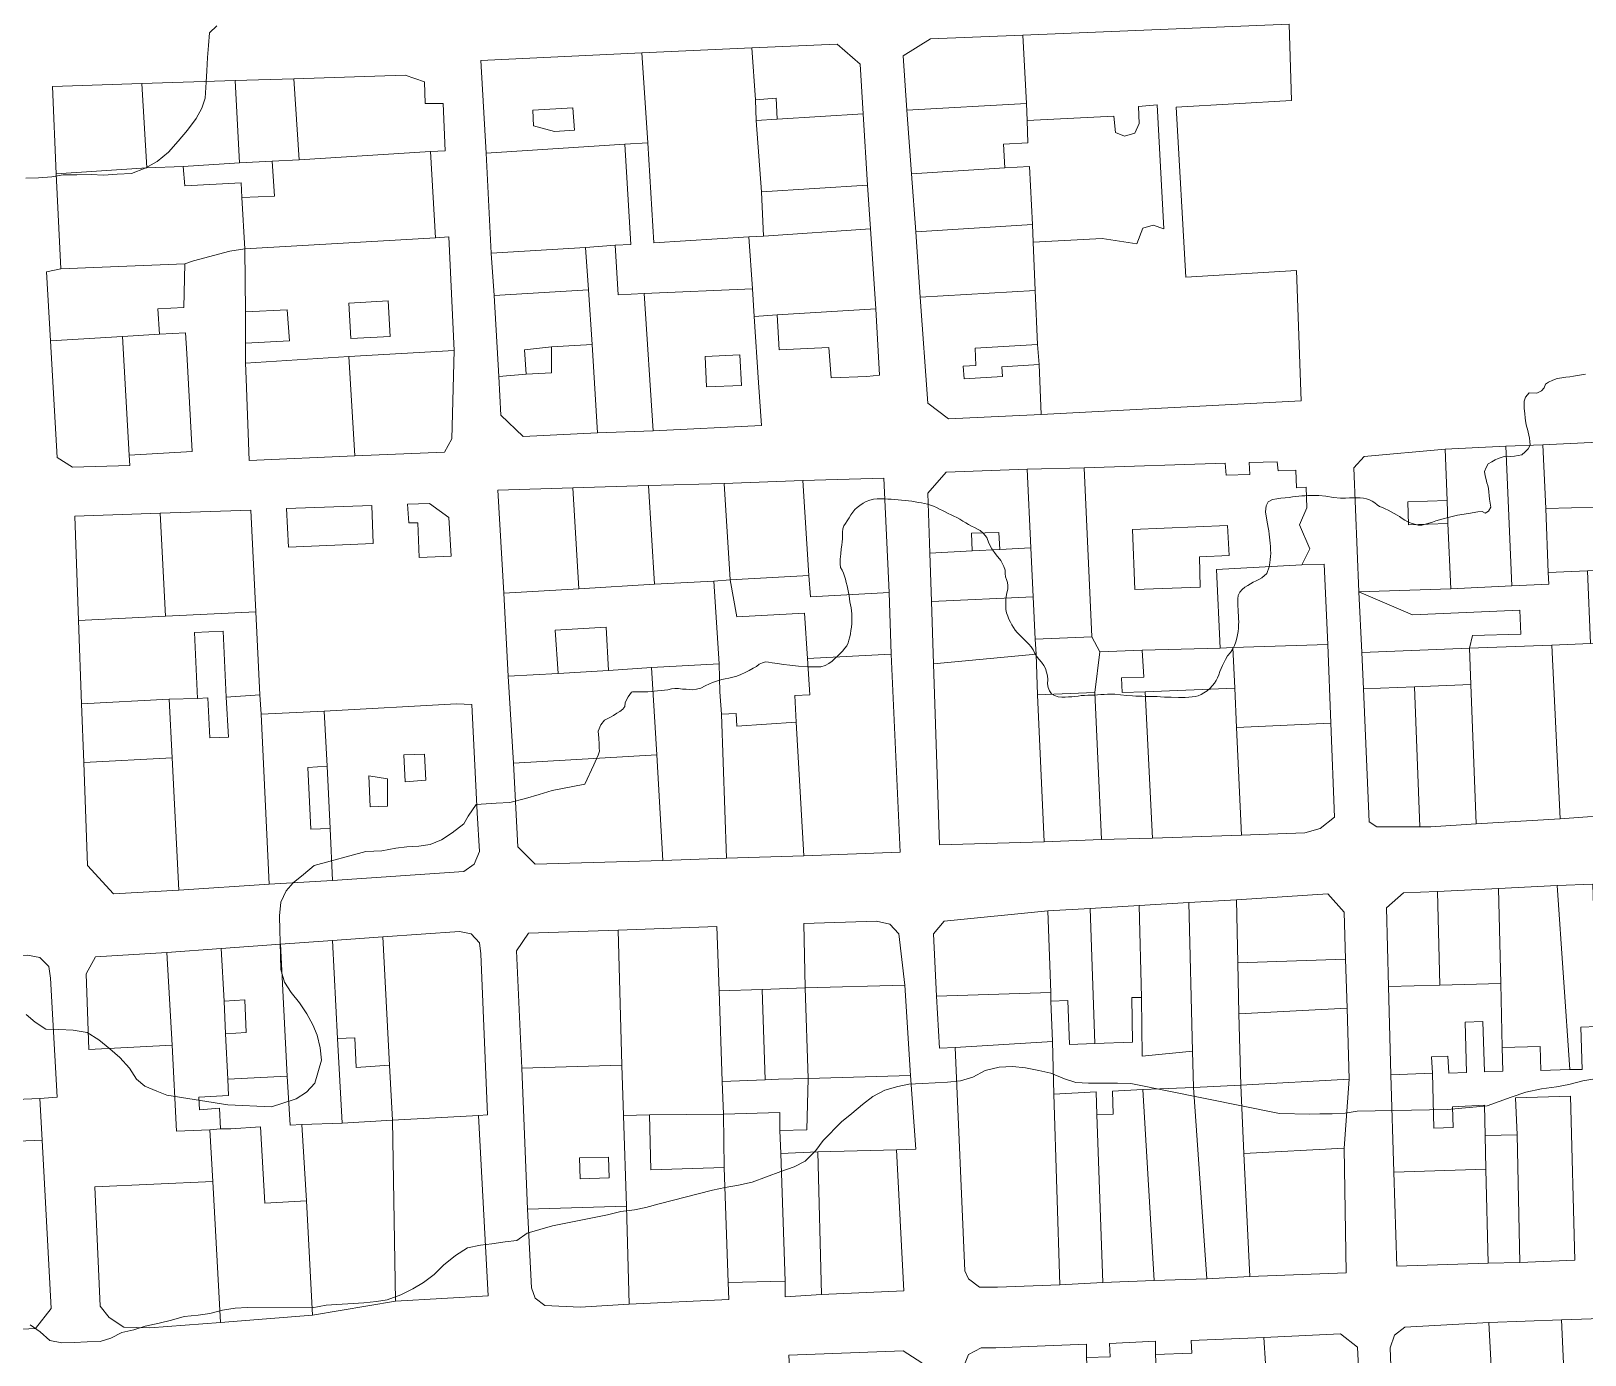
# Model space of a CAD drawing. Header units: kilometres. Extents: x 1172066 to 1174183, y 1051619 to 1053209.
# Drawn here: x 1173213.4 to 1173475.1, y 1052289.6 to 1052512.6 of the extents above; entities that cross this region are included whole.
import ezdxf

# ---------------------------------------------------------------- set-up
doc = ezdxf.new("R2010")
doc.units = ezdxf.units.KM
doc.header["$MEASUREMENT"] = 0
doc.layers.add('edificios', color=44, linetype='Continuous', lineweight=5)
doc.layers.add('terreno', color=7, linetype='Continuous')

msp = doc.modelspace()

# ---------------------------------------------------------------- linework, layer by layer
at = {"layer": 'edificios', "elevation": 50}
for points in [[(1173381, 1052500.375), (1173380.375, 1052511.875), (1173425.25, 1052513.75001), (1173425.625, 1052500.875), (1173406.25, 1052499.75001), (1173407.875, 1052471.125), (1173426.5, 1052472.25001), (1173427.25, 1052450.25001), (1173383.5, 1052448.00001), (1173383.125, 1052456.375), (1173382.875, 1052459.75001), (1173382.5, 1052468.875), (1173382.125, 1052477.00001), (1173393.75, 1052477.625), (1173399.625, 1052476.75001), (1173400.625, 1052479.375), (1173402.375, 1052479.875), (1173404.125, 1052479.25001), (1173403, 1052500.125), (1173399.875, 1052499.875), (1173400, 1052497.00001), (1173399.25, 1052495.375), (1173397.5, 1052494.875), (1173396, 1052495.50001), (1173395.75, 1052498.25001), (1173381.125, 1052497.50001), (1173381, 1052500.375)], [(1173335.375, 1052501.00001), (1173334.75, 1052509.75001), (1173349.125, 1052510.375), (1173353, 1052507.00001), (1173353.5, 1052498.625), (1173339, 1052497.75001), (1173338.875, 1052501.25001), (1173335.375, 1052501.00001)], [(1173381, 1052500.375), (1173360.875, 1052499.25001), (1173360.25, 1052508.375), (1173364.875, 1052511.25001), (1173380.375, 1052511.875), (1173381, 1052500.375)], [(1173317.25, 1052493.75001), (1173313.375, 1052493.50001), (1173290, 1052492.00001), (1173289.125, 1052507.625), (1173316.25, 1052508.875), (1173317.25, 1052493.75001)], [(1173316.25, 1052508.875), (1173334.75, 1052509.75001), (1173335.375, 1052501.00001), (1173335.5, 1052497.50001), (1173336.375, 1052485.50001), (1173336.75, 1052478.00001), (1173334.25, 1052477.875), (1173318.25, 1052476.875), (1173317.25, 1052493.75001), (1173316.25, 1052508.875)], [(1173257.625, 1052504.50001), (1173276.375, 1052505.125), (1173279.625, 1052504.00001), (1173279.75, 1052500.375), (1173282.75, 1052500.375), (1173283.125, 1052492.375), (1173280.625, 1052492.25001), (1173258.5, 1052490.875), (1173257.625, 1052504.50001)], [(1173232.875, 1052489.50001), (1173217.625, 1052488.50001), (1173217, 1052503.25001), (1173232, 1052503.75001), (1173232.875, 1052489.50001)], [(1173232, 1052503.75001), (1173247.75, 1052504.25001), (1173248.5, 1052490.375), (1173239, 1052489.75001), (1173232.875, 1052489.50001), (1173232, 1052503.75001)], [(1173247.75, 1052504.25001), (1173257.625, 1052504.50001), (1173258.5, 1052490.875), (1173254, 1052490.625), (1173248.5, 1052490.375), (1173247.75, 1052504.25001)], [(1173301.5, 1052495.625), (1173304.875, 1052495.875), (1173304.625, 1052499.625), (1173297.875, 1052499.25001), (1173298, 1052496.625), (1173301.5, 1052495.625)], [(1173301.5, 1052495.625), (1173298, 1052496.625), (1173297.875, 1052499.25001), (1173304.625, 1052499.625), (1173304.875, 1052495.875), (1173301.5, 1052495.625)], [(1173339, 1052497.75001), (1173335.5, 1052497.50001), (1173335.375, 1052501.00001), (1173338.875, 1052501.25001), (1173339, 1052497.75001)], [(1173381, 1052500.375), (1173381.125, 1052497.50001), (1173381.25, 1052493.75001), (1173377.125, 1052493.50001), (1173377.375, 1052489.50001), (1173361.625, 1052488.50001), (1173360.875, 1052499.25001), (1173381, 1052500.375)], [(1173381.125, 1052497.50001), (1173395.75, 1052498.25001), (1173396, 1052495.50001), (1173397.5, 1052494.875), (1173399.25, 1052495.375), (1173400, 1052497.00001), (1173399.875, 1052499.875), (1173403, 1052500.125), (1173404.125, 1052479.25001), (1173402.375, 1052479.875), (1173400.625, 1052479.375), (1173399.625, 1052476.75001), (1173393.75, 1052477.625), (1173382.125, 1052477.00001), (1173382, 1052480.00001), (1173381.5, 1052489.75001), (1173377.375, 1052489.50001), (1173377.125, 1052493.50001), (1173381.25, 1052493.75001), (1173381.125, 1052497.50001)], [(1173353.5, 1052498.625), (1173354.25, 1052486.625), (1173336.375, 1052485.50001), (1173335.5, 1052497.50001), (1173339, 1052497.75001), (1173353.5, 1052498.625)], [(1173280.625, 1052492.25001), (1173281.5, 1052477.75001), (1173249.375, 1052475.875), (1173248.875, 1052484.50001), (1173254.375, 1052484.75001), (1173254, 1052490.625), (1173258.5, 1052490.875), (1173280.625, 1052492.25001)], [(1173313.375, 1052493.50001), (1173314.375, 1052476.625), (1173311.75, 1052476.50001), (1173306.75, 1052476.125), (1173290.875, 1052475.125), (1173290, 1052492.00001), (1173313.375, 1052493.50001)], [(1173317.25, 1052493.75001), (1173318.25, 1052476.875), (1173334.25, 1052477.875), (1173334.875, 1052469.125), (1173316.625, 1052468.375), (1173312.25, 1052468.125), (1173311.75, 1052476.50001), (1173314.375, 1052476.625), (1173313.375, 1052493.50001), (1173317.25, 1052493.75001)], [(1173239, 1052489.75001), (1173239.25, 1052486.50001), (1173248.75, 1052487.00001), (1173248.875, 1052484.50001), (1173249.375, 1052475.875), (1173246.875, 1052475.50001), (1173240.75, 1052473.875), (1173239.25, 1052473.375), (1173218.375, 1052472.50001), (1173217.625, 1052488.50001), (1173232.875, 1052489.50001), (1173239, 1052489.75001)], [(1173254, 1052490.625), (1173254.375, 1052484.75001), (1173248.875, 1052484.50001), (1173248.75, 1052487.00001), (1173239.25, 1052486.50001), (1173239, 1052489.75001), (1173248.5, 1052490.375), (1173254, 1052490.625)], [(1173377.375, 1052489.50001), (1173381.5, 1052489.75001), (1173382, 1052480.00001), (1173362.375, 1052478.75001), (1173361.625, 1052488.50001), (1173377.375, 1052489.50001)], [(1173354.25, 1052486.625), (1173354.75, 1052479.25001), (1173336.75, 1052478.00001), (1173336.375, 1052485.50001), (1173354.25, 1052486.625)], [(1173354.75, 1052479.25001), (1173355.625, 1052465.75001), (1173339, 1052464.75001), (1173335.125, 1052464.50001), (1173334.875, 1052469.125), (1173334.25, 1052477.875), (1173336.75, 1052478.00001), (1173354.75, 1052479.25001)], [(1173382, 1052480.00001), (1173382.125, 1052477.00001), (1173382.5, 1052468.875), (1173363.125, 1052467.75001), (1173362.375, 1052478.75001), (1173382, 1052480.00001)], [(1173281.5, 1052477.75001), (1173283.75, 1052477.875), (1173284.625, 1052458.75001), (1173266.875, 1052457.75001), (1173249.5, 1052456.625), (1173249.5, 1052460.00001), (1173256.875, 1052460.375), (1173256.5, 1052465.625), (1173249.5, 1052465.25001), (1173249.375, 1052475.875), (1173281.5, 1052477.75001)], [(1173306.75, 1052476.125), (1173307.25, 1052469.00001), (1173291.375, 1052468.00001), (1173290.875, 1052475.125), (1173306.75, 1052476.125)], [(1173311.75, 1052476.50001), (1173312.25, 1052468.125), (1173316.625, 1052468.375), (1173318.125, 1052445.25001), (1173308.75, 1052444.875), (1173307.875, 1052459.75001), (1173307.25, 1052469.00001), (1173306.75, 1052476.125), (1173311.75, 1052476.50001)], [(1173239.25, 1052473.375), (1173239.125, 1052466.00001), (1173234.75, 1052465.75001), (1173235, 1052461.50001), (1173228.75, 1052461.125), (1173216.625, 1052460.375), (1173216, 1052472.00001), (1173218.375, 1052472.50001), (1173239.25, 1052473.375)], [(1173307.25, 1052469.00001), (1173307.875, 1052459.75001), (1173301, 1052459.375), (1173296.5, 1052458.875), (1173296.75, 1052454.75001), (1173292.125, 1052454.375), (1173291.375, 1052468.00001), (1173307.25, 1052469.00001)], [(1173334.875, 1052469.125), (1173335.125, 1052464.50001), (1173335.875, 1052453.375), (1173336.375, 1052446.125), (1173318.125, 1052445.25001), (1173316.625, 1052468.375), (1173334.875, 1052469.125)], [(1173382.5, 1052468.875), (1173382.875, 1052459.75001), (1173372.375, 1052459.125), (1173372.5, 1052456.25001), (1173370.375, 1052456.125), (1173370.5, 1052454.00001), (1173377, 1052454.375), (1173376.875, 1052456.00001), (1173383.125, 1052456.375), (1173383.5, 1052448.00001), (1173367.875, 1052447.25001), (1173364.375, 1052449.875), (1173363.125, 1052467.75001), (1173382.5, 1052468.875)], [(1173249.5, 1052460.00001), (1173249.5, 1052465.25001), (1173256.5, 1052465.625), (1173256.875, 1052460.375), (1173249.5, 1052460.00001)], [(1173267.25, 1052460.75001), (1173273.875, 1052461.125), (1173273.5, 1052467.125), (1173266.875, 1052466.75001), (1173267.25, 1052460.75001)], [(1173267.25, 1052460.75001), (1173266.875, 1052466.75001), (1173273.5, 1052467.125), (1173273.875, 1052461.125), (1173267.25, 1052460.75001)], [(1173355.625, 1052465.75001), (1173356.25, 1052454.625), (1173354.125, 1052454.375), (1173348.125, 1052454.125), (1173347.75, 1052459.25001), (1173339.375, 1052458.875), (1173339, 1052464.75001), (1173355.625, 1052465.75001)], [(1173228.75, 1052461.125), (1173229.875, 1052441.125), (1173230, 1052439.375), (1173220.375, 1052439.125), (1173217.75, 1052440.75001), (1173216.625, 1052460.375), (1173228.75, 1052461.125)], [(1173235, 1052461.50001), (1173239.375, 1052461.75001), (1173239.625, 1052458.25001), (1173240.5, 1052441.75001), (1173229.875, 1052441.125), (1173228.75, 1052461.125), (1173235, 1052461.50001)], [(1173266.875, 1052457.75001), (1173267.875, 1052441.00001), (1173250.125, 1052440.25001), (1173249.625, 1052454.00001), (1173249.5, 1052456.625), (1173266.875, 1052457.75001)], [(1173284.625, 1052458.75001), (1173284.25, 1052443.875), (1173283, 1052441.625), (1173267.875, 1052441.00001), (1173266.875, 1052457.75001), (1173284.625, 1052458.75001)], [(1173307.875, 1052459.75001), (1173308.75, 1052444.875), (1173296.25, 1052444.25001), (1173292.5, 1052447.875), (1173292.125, 1052454.375), (1173296.75, 1052454.75001), (1173301, 1052455.00001), (1173301, 1052459.375), (1173307.875, 1052459.75001)], [(1173296.75, 1052454.75001), (1173296.5, 1052458.875), (1173301, 1052459.375), (1173301, 1052455.00001), (1173296.75, 1052454.75001)], [(1173327.125, 1052452.625), (1173333, 1052452.875), (1173332.75, 1052458.00001), (1173326.875, 1052457.75001), (1173327.125, 1052452.625)], [(1173327.125, 1052452.625), (1173326.875, 1052457.75001), (1173332.75, 1052458.00001), (1173333, 1052452.875), (1173327.125, 1052452.625)], [(1173383.125, 1052456.375), (1173376.875, 1052456.00001), (1173377, 1052454.375), (1173370.5, 1052454.00001), (1173370.375, 1052456.125), (1173372.5, 1052456.25001), (1173372.375, 1052459.125), (1173382.875, 1052459.75001), (1173383.125, 1052456.375)], [(1173451.875, 1052433.50001), (1173445.25, 1052433.25001), (1173445.375, 1052429.375), (1173452, 1052429.625), (1173452.5, 1052418.625), (1173437, 1052418.125), (1173436.125, 1052439.00001), (1173437.875, 1052440.875), (1173451.5, 1052442.125), (1173451.875, 1052433.50001)], [(1173451.5, 1052442.125), (1173461.75, 1052442.625), (1173462.75, 1052419.125), (1173452.5, 1052418.625), (1173452, 1052429.625), (1173451.875, 1052433.50001), (1173451.5, 1052442.125)], [(1173461.75, 1052442.625), (1173468, 1052442.875), (1173468.5, 1052432.125), (1173468.875, 1052421.375), (1173469, 1052419.375), (1173462.75, 1052419.125), (1173461.75, 1052442.625)], [(1173468, 1052442.875), (1173484.25, 1052443.625), (1173484.625, 1052432.75001), (1173480.875, 1052432.625), (1173477.125, 1052432.375), (1173468.5, 1052432.125), (1173468, 1052442.875)], [(1173390.75, 1052439.00001), (1173414.5, 1052439.75001), (1173414.625, 1052437.75001), (1173418.625, 1052437.875), (1173418.5, 1052439.875), (1173423.25, 1052440.00001), (1173423.375, 1052438.50001), (1173426.375, 1052438.625), (1173426.5, 1052435.625), (1173428.125, 1052435.75001), (1173428.25, 1052432.25001), (1173427, 1052429.375), (1173428.75, 1052425.375), (1173427.375, 1052422.625), (1173413, 1052421.875), (1173413.625, 1052408.625), (1173400.5, 1052408.25001), (1173393.375, 1052408.00001), (1173392, 1052410.50001), (1173390.75, 1052439.00001)], [(1173330.125, 1052436.375), (1173343.375, 1052436.875), (1173344.375, 1052420.875), (1173331.125, 1052420.125), (1173330.125, 1052436.375)], [(1173344.375, 1052420.875), (1173343.375, 1052436.875), (1173357, 1052437.25001), (1173357.875, 1052418.00001), (1173344.625, 1052417.25001), (1173344.375, 1052420.875)], [(1173381.75, 1052425.50001), (1173376.5, 1052425.25001), (1173376.375, 1052428.125), (1173371.75, 1052428.00001), (1173371.875, 1052425.00001), (1173364.75, 1052424.625), (1173364.375, 1052434.75001), (1173367.5, 1052438.25001), (1173381.125, 1052438.75001), (1173381.75, 1052425.50001)], [(1173381.125, 1052438.75001), (1173390.75, 1052439.00001), (1173392, 1052410.50001), (1173382.5, 1052410.125), (1173382.125, 1052417.25001), (1173381.75, 1052425.50001), (1173381.125, 1052438.75001)], [(1173305.625, 1052418.625), (1173293, 1052417.875), (1173292, 1052435.25001), (1173304.625, 1052435.625), (1173305.625, 1052418.625)], [(1173304.625, 1052435.625), (1173317.375, 1052436.00001), (1173318.375, 1052419.375), (1173305.625, 1052418.625), (1173304.625, 1052435.625)], [(1173317.375, 1052436.00001), (1173330.125, 1052436.375), (1173331.125, 1052420.125), (1173328.375, 1052419.875), (1173318.375, 1052419.375), (1173317.375, 1052436.00001)], [(1173236, 1052414.00001), (1173221.375, 1052413.25001), (1173220.75, 1052430.875), (1173235.125, 1052431.375), (1173236, 1052414.00001)], [(1173235.125, 1052431.375), (1173250.375, 1052431.875), (1173251.25, 1052414.75001), (1173236, 1052414.00001), (1173235.125, 1052431.375)], [(1173256.75, 1052425.625), (1173256.375, 1052432.125), (1173270.75, 1052432.625), (1173271, 1052426.25001), (1173256.75, 1052425.625)], [(1173278.75, 1052423.875), (1173278.5, 1052429.75001), (1173277, 1052429.75001), (1173276.75, 1052432.875), (1173280.5, 1052433.00001), (1173283.75, 1052430.625), (1173284.125, 1052424.125), (1173278.75, 1052423.875)], [(1173452, 1052429.625), (1173445.375, 1052429.375), (1173445.25, 1052433.25001), (1173451.875, 1052433.50001), (1173452, 1052429.625)], [(1173499.5, 1052433.25001), (1173500, 1052422.625), (1173475.5, 1052421.625), (1173468.875, 1052421.375), (1173468.5, 1052432.125), (1173477.125, 1052432.375), (1173477.375, 1052426.50001), (1173481, 1052426.625), (1173480.875, 1052432.625), (1173484.625, 1052432.75001), (1173499.5, 1052433.25001)], [(1173399.25, 1052418.50001), (1173410.25, 1052418.875), (1173410.125, 1052424.00001), (1173415.125, 1052424.25001), (1173414.875, 1052429.25001), (1173398.875, 1052428.625), (1173399.25, 1052418.50001)], [(1173399.25, 1052418.50001), (1173398.875, 1052428.625), (1173414.875, 1052429.25001), (1173415.125, 1052424.25001), (1173410.125, 1052424.00001), (1173410.25, 1052418.875), (1173399.25, 1052418.50001)], [(1173376.5, 1052425.25001), (1173371.875, 1052425.00001), (1173371.75, 1052428.00001), (1173376.375, 1052428.125), (1173376.5, 1052425.25001)], [(1173381.75, 1052425.50001), (1173382.125, 1052417.25001), (1173365, 1052416.50001), (1173364.75, 1052424.625), (1173371.875, 1052425.00001), (1173376.5, 1052425.25001), (1173381.75, 1052425.50001)], [(1173344.375, 1052420.875), (1173344.625, 1052417.25001), (1173357.875, 1052418.00001), (1173358.25, 1052407.625), (1173344.125, 1052406.875), (1173343.625, 1052414.50001), (1173332.25, 1052413.875), (1173331.125, 1052420.125), (1173344.375, 1052420.875)], [(1173427.375, 1052422.625), (1173431.125, 1052422.75001), (1173431.75, 1052409.25001), (1173415.75, 1052408.75001), (1173413.625, 1052408.625), (1173413, 1052421.875), (1173427.375, 1052422.625)], [(1173475.5, 1052421.625), (1173476, 1052409.375), (1173469.5, 1052409.125), (1173455.625, 1052408.625), (1173456.125, 1052410.75001), (1173464.25, 1052411.00001), (1173464.125, 1052415.00001), (1173446, 1052414.25001), (1173437, 1052418.125), (1173452.5, 1052418.625), (1173462.75, 1052419.125), (1173469, 1052419.375), (1173468.875, 1052421.375), (1173475.5, 1052421.625)], [(1173328.375, 1052419.875), (1173329.25, 1052406.00001), (1173317.875, 1052405.375), (1173310.625, 1052404.875), (1173310.25, 1052412.125), (1173301.625, 1052411.625), (1173302.125, 1052404.375), (1173293.75, 1052403.875), (1173293, 1052417.875), (1173305.625, 1052418.625), (1173318.375, 1052419.375), (1173328.375, 1052419.875)], [(1173331.125, 1052420.125), (1173332.25, 1052413.875), (1173343.625, 1052414.50001), (1173344.125, 1052406.875), (1173344.5, 1052400.75001), (1173342, 1052400.625), (1173342.25, 1052396.125), (1173332.25, 1052395.50001), (1173332.125, 1052397.625), (1173329.625, 1052397.50001), (1173329.375, 1052401.25001), (1173329.25, 1052406.00001), (1173328.375, 1052419.875), (1173331.125, 1052420.125)], [(1173382.125, 1052417.25001), (1173382.5, 1052410.125), (1173382.625, 1052407.625), (1173365.375, 1052406.00001), (1173365, 1052416.50001), (1173382.125, 1052417.25001)], [(1173455.625, 1052408.625), (1173437.5, 1052407.875), (1173437, 1052418.125), (1173446, 1052414.25001), (1173464.125, 1052415.00001), (1173464.25, 1052411.00001), (1173456.125, 1052410.75001), (1173455.625, 1052408.625)], [(1173251.25, 1052414.75001), (1173251.875, 1052400.75001), (1173246.25, 1052400.375), (1173245.75, 1052411.50001), (1173240.875, 1052411.25001), (1173241.375, 1052400.125), (1173236.625, 1052400.00001), (1173221.875, 1052399.25001), (1173221.375, 1052413.25001), (1173236, 1052414.00001), (1173251.25, 1052414.75001)], [(1173246.25, 1052400.375), (1173246.625, 1052393.625), (1173243.5, 1052393.50001), (1173243.125, 1052400.25001), (1173241.375, 1052400.125), (1173240.875, 1052411.25001), (1173245.75, 1052411.50001), (1173246.25, 1052400.375)], [(1173310.625, 1052404.875), (1173302.125, 1052404.375), (1173301.625, 1052411.625), (1173310.25, 1052412.125), (1173310.625, 1052404.875)], [(1173392, 1052410.50001), (1173393.375, 1052408.00001), (1173392.5, 1052401.125), (1173382.875, 1052400.75001), (1173382.625, 1052407.625), (1173382.5, 1052410.125), (1173392, 1052410.50001)], [(1173400.5, 1052408.25001), (1173400.75, 1052403.75001), (1173397, 1052403.625), (1173397.125, 1052401.125), (1173401, 1052401.25001), (1173402.25, 1052376.625), (1173393.625, 1052376.375), (1173392.5, 1052401.125), (1173393.375, 1052408.00001), (1173400.5, 1052408.25001)], [(1173415.75, 1052408.75001), (1173416.125, 1052401.875), (1173401, 1052401.25001), (1173397.125, 1052401.125), (1173397, 1052403.625), (1173400.75, 1052403.75001), (1173400.5, 1052408.25001), (1173413.625, 1052408.625), (1173415.75, 1052408.75001)], [(1173431.75, 1052409.25001), (1173432.25, 1052396.00001), (1173416.375, 1052395.25001), (1173416.125, 1052401.875), (1173415.75, 1052408.75001), (1173431.75, 1052409.25001)], [(1173455.625, 1052408.625), (1173455.875, 1052402.50001), (1173446.375, 1052402.125), (1173437.75, 1052401.75001), (1173437.5, 1052407.875), (1173455.625, 1052408.625)], [(1173469.5, 1052409.125), (1173470.875, 1052379.875), (1173456.75, 1052379.00001), (1173455.875, 1052402.50001), (1173455.625, 1052408.625), (1173469.5, 1052409.125)], [(1173480.5, 1052409.625), (1173480.875, 1052401.75001), (1173481.25, 1052392.00001), (1173481.375, 1052387.625), (1173481.625, 1052380.625), (1173470.875, 1052379.875), (1173469.5, 1052409.125), (1173476, 1052409.375), (1173480.5, 1052409.625)], [(1173317.875, 1052405.375), (1173318.75, 1052390.625), (1173294.625, 1052389.25001), (1173293.75, 1052403.875), (1173302.125, 1052404.375), (1173310.625, 1052404.875), (1173317.875, 1052405.375)], [(1173329.25, 1052406.00001), (1173329.375, 1052401.25001), (1173329.625, 1052397.50001), (1173330.5, 1052373.25001), (1173319.75, 1052372.875), (1173318.75, 1052390.625), (1173317.875, 1052405.375), (1173329.25, 1052406.00001)], [(1173358.25, 1052407.625), (1173359.75, 1052374.25001), (1173343.5, 1052373.625), (1173342.25, 1052396.125), (1173342, 1052400.625), (1173344.5, 1052400.75001), (1173344.125, 1052406.875), (1173358.25, 1052407.625)], [(1173382.625, 1052407.625), (1173382.875, 1052400.75001), (1173384, 1052376.00001), (1173366.375, 1052375.50001), (1173365.375, 1052406.00001), (1173382.625, 1052407.625)], [(1173455.875, 1052402.50001), (1173456.75, 1052379.00001), (1173449.125, 1052378.50001), (1173447.25, 1052378.50001), (1173446.375, 1052402.125), (1173455.875, 1052402.50001)], [(1173236.625, 1052400.00001), (1173237.125, 1052390.125), (1173222.25, 1052389.375), (1173221.875, 1052399.25001), (1173236.625, 1052400.00001)], [(1173251.875, 1052400.75001), (1173252.125, 1052397.50001), (1173253.5, 1052368.875), (1173238.25, 1052367.875), (1173237.125, 1052390.125), (1173236.625, 1052400.00001), (1173241.375, 1052400.125), (1173243.125, 1052400.25001), (1173243.5, 1052393.50001), (1173246.625, 1052393.625), (1173246.25, 1052400.375), (1173251.875, 1052400.75001)], [(1173392.5, 1052401.125), (1173393.625, 1052376.375), (1173384, 1052376.00001), (1173382.875, 1052400.75001), (1173392.5, 1052401.125)], [(1173416.125, 1052401.875), (1173416.375, 1052395.25001), (1173417.25, 1052377.125), (1173402.25, 1052376.625), (1173401, 1052401.25001), (1173416.125, 1052401.875)], [(1173446.375, 1052402.125), (1173447.25, 1052378.50001), (1173440, 1052378.50001), (1173438.75, 1052379.375), (1173437.75, 1052401.75001), (1173446.375, 1052402.125)], [(1173252.125, 1052397.50001), (1173262.75, 1052398.00001), (1173263.25, 1052388.75001), (1173260, 1052388.50001), (1173260.5, 1052378.125), (1173263.75, 1052378.25001), (1173264.125, 1052369.50001), (1173253.5, 1052368.875), (1173252.125, 1052397.50001)], [(1173263.25, 1052388.75001), (1173262.75, 1052398.00001), (1173285, 1052399.25001), (1173287.625, 1052399.125), (1173288.5, 1052380.875), (1173288.875, 1052374.375), (1173288, 1052372.25001), (1173286.25, 1052371.00001), (1173264.125, 1052369.50001), (1173263.75, 1052378.25001), (1173263.25, 1052388.75001)], [(1173342.25, 1052396.125), (1173343.5, 1052373.625), (1173330.5, 1052373.25001), (1173329.625, 1052397.50001), (1173332.125, 1052397.625), (1173332.25, 1052395.50001), (1173342.25, 1052396.125)], [(1173432.25, 1052396.00001), (1173432.875, 1052380.125), (1173430.5, 1052378.25001), (1173427.875, 1052377.50001), (1173417.25, 1052377.125), (1173416.375, 1052395.25001), (1173432.25, 1052396.00001)], [(1173237.125, 1052390.125), (1173238.25, 1052367.875), (1173227.25, 1052367.25001), (1173222.875, 1052372.00001), (1173222.25, 1052389.375), (1173237.125, 1052390.125)], [(1173276.375, 1052386.125), (1173279.875, 1052386.375), (1173279.625, 1052390.75001), (1173276.125, 1052390.625), (1173276.375, 1052386.125)], [(1173276.375, 1052386.125), (1173276.125, 1052390.625), (1173279.625, 1052390.75001), (1173279.875, 1052386.375), (1173276.375, 1052386.125)], [(1173318.75, 1052390.625), (1173319.75, 1052372.875), (1173298.25, 1052372.25001), (1173295.375, 1052375.125), (1173294.625, 1052389.25001), (1173318.75, 1052390.625)], [(1173263.75, 1052378.25001), (1173260.5, 1052378.125), (1173260, 1052388.50001), (1173263.25, 1052388.75001), (1173263.75, 1052378.25001)], [(1173270.5, 1052381.875), (1173273.375, 1052382.00001), (1173273.375, 1052386.625), (1173270.25, 1052387.125), (1173270.5, 1052381.875)], [(1173270.5, 1052381.875), (1173270.25, 1052387.125), (1173273.375, 1052386.625), (1173273.375, 1052382.00001), (1173270.5, 1052381.875)], [(1173460.5, 1052368.125), (1173470.375, 1052368.625), (1173472.5, 1052337.625), (1173467.625, 1052337.50001), (1173467.5, 1052341.50001), (1173461.125, 1052341.375), (1173460.875, 1052352.125), (1173460.5, 1052368.125)], [(1173470.375, 1052368.625), (1173476.375, 1052368.875), (1173477.125, 1052344.875), (1173474.375, 1052344.75001), (1173474.625, 1052337.625), (1173472.5, 1052337.625), (1173470.375, 1052368.625)], [(1173408.375, 1052365.75001), (1173416.375, 1052366.25001), (1173416.625, 1052355.625), (1173416.75, 1052347.00001), (1173417.125, 1052335.00001), (1173409.125, 1052334.625), (1173409, 1052340.75001), (1173408.375, 1052365.75001)], [(1173416.375, 1052366.25001), (1173431.75, 1052367.25001), (1173434.5, 1052364.125), (1173434.75, 1052356.25001), (1173416.625, 1052355.625), (1173416.375, 1052366.25001)], [(1173450.625, 1052351.875), (1173442, 1052351.625), (1173441.625, 1052364.875), (1173444.5, 1052367.375), (1173450.25, 1052367.625), (1173450.625, 1052351.875)], [(1173450.25, 1052367.625), (1173460.5, 1052368.125), (1173460.875, 1052352.125), (1173450.625, 1052351.875), (1173450.25, 1052367.625)], [(1173385.125, 1052350.625), (1173365.875, 1052350.00001), (1173365.375, 1052360.50001), (1173367.125, 1052362.625), (1173384.625, 1052364.375), (1173385.125, 1052350.625)], [(1173384.625, 1052364.375), (1173391.75, 1052364.75001), (1173392.5, 1052342.00001), (1173388.25, 1052341.875), (1173388, 1052349.25001), (1173385.125, 1052349.125), (1173385.125, 1052350.625), (1173384.625, 1052364.375)], [(1173391.75, 1052364.75001), (1173400, 1052365.25001), (1173400.375, 1052349.75001), (1173398.75, 1052349.75001), (1173398.875, 1052342.25001), (1173392.5, 1052342.00001), (1173391.75, 1052364.75001)], [(1173400, 1052365.25001), (1173408.375, 1052365.75001), (1173409, 1052340.75001), (1173400.5, 1052339.875), (1173400.375, 1052349.75001), (1173400, 1052365.25001)], [(1173273.75, 1052338.375), (1173272.625, 1052360.00001), (1173285.5, 1052360.875), (1173287.5, 1052360.50001), (1173288.875, 1052359.00001), (1173289.125, 1052357.125), (1173290.25, 1052330.00001), (1173288.75, 1052329.875), (1173274.25, 1052329.125), (1173273.75, 1052338.375)], [(1173312.875, 1052338.375), (1173296, 1052337.875), (1173295.125, 1052357.625), (1173297.125, 1052360.625), (1173312.25, 1052361.125), (1173312.875, 1052338.375)], [(1173312.25, 1052361.125), (1173328.875, 1052361.75001), (1173329.25, 1052350.875), (1173329.75, 1052335.625), (1173330, 1052330.125), (1173317.5, 1052330.00001), (1173313.125, 1052329.875), (1173312.875, 1052338.375), (1173312.25, 1052361.125)], [(1173360.5, 1052351.875), (1173343.75, 1052351.375), (1173343.5, 1052362.25001), (1173355.75, 1052362.625), (1173358, 1052362.125), (1173359.5, 1052360.50001), (1173360.5, 1052351.875)], [(1173236.25, 1052357.375), (1173245.375, 1052358.00001), (1173245.875, 1052349.125), (1173246.125, 1052343.625), (1173246.5, 1052336.00001), (1173246.625, 1052333.25001), (1173241.625, 1052333.00001), (1173241.75, 1052330.875), (1173245.125, 1052331.125), (1173245.25, 1052327.625), (1173243.5, 1052327.50001), (1173237.875, 1052327.25001), (1173237.125, 1052341.75001), (1173236.25, 1052357.375)], [(1173245.375, 1052358.00001), (1173255.375, 1052358.75001), (1173256.5, 1052336.50001), (1173246.5, 1052336.00001), (1173246.125, 1052343.625), (1173249.625, 1052343.875), (1173249.375, 1052349.375), (1173245.875, 1052349.125), (1173245.375, 1052358.00001)], [(1173255.375, 1052358.75001), (1173264.125, 1052359.375), (1173265, 1052342.875), (1173265.75, 1052328.625), (1173259, 1052328.375), (1173257, 1052328.25001), (1173256.5, 1052336.50001), (1173255.375, 1052358.75001)], [(1173264.125, 1052359.375), (1173272.625, 1052360.00001), (1173273.75, 1052338.375), (1173268.125, 1052338.00001), (1173267.875, 1052343.00001), (1173265, 1052342.875), (1173264.125, 1052359.375)], [(1173198.875, 1052356.25001), (1173212.75, 1052356.875), (1173214.875, 1052356.50001), (1173216.375, 1052355.00001), (1173216.625, 1052353.00001), (1173217.75, 1052333.00001), (1173214.875, 1052332.75001), (1173199.875, 1052332.125), (1173198.875, 1052356.25001)], [(1173237.125, 1052341.75001), (1173223.125, 1052341.00001), (1173222.625, 1052353.75001), (1173224.25, 1052356.625), (1173236.25, 1052357.375), (1173237.125, 1052341.75001)], [(1173434.75, 1052356.25001), (1173435, 1052348.00001), (1173416.75, 1052347.00001), (1173416.625, 1052355.625), (1173434.75, 1052356.25001)], [(1173329.25, 1052350.875), (1173336.5, 1052351.125), (1173337, 1052335.875), (1173329.75, 1052335.625), (1173329.25, 1052350.875)], [(1173336.5, 1052351.125), (1173343.75, 1052351.375), (1173344.25, 1052336.125), (1173339.25, 1052336.00001), (1173337, 1052335.875), (1173336.5, 1052351.125)], [(1173360.5, 1052351.875), (1173361.5, 1052336.625), (1173344.25, 1052336.125), (1173343.75, 1052351.375), (1173360.5, 1052351.875)], [(1173385.125, 1052350.625), (1173385.125, 1052349.125), (1173385.375, 1052342.375), (1173369, 1052341.375), (1173366.375, 1052341.25001), (1173365.875, 1052350.00001), (1173385.125, 1052350.625)], [(1173460.875, 1052352.125), (1173461.125, 1052341.375), (1173461.25, 1052337.375), (1173458.125, 1052337.25001), (1173457.875, 1052345.75001), (1173454.875, 1052345.625), (1173455.125, 1052337.125), (1173452.125, 1052337.00001), (1173452, 1052339.875), (1173449.25, 1052339.75001), (1173449.375, 1052337.00001), (1173442.375, 1052336.75001), (1173442, 1052351.625), (1173450.625, 1052351.875), (1173460.875, 1052352.125)], [(1173246.125, 1052343.625), (1173245.875, 1052349.125), (1173249.375, 1052349.375), (1173249.625, 1052343.875), (1173246.125, 1052343.625)], [(1173385.125, 1052349.125), (1173388, 1052349.25001), (1173388.25, 1052341.875), (1173392.5, 1052342.00001), (1173398.875, 1052342.25001), (1173398.75, 1052349.75001), (1173400.375, 1052349.75001), (1173400.5, 1052339.875), (1173409, 1052340.75001), (1173409.125, 1052334.625), (1173400.625, 1052334.25001), (1173395.5, 1052334.00001), (1173395.625, 1052330.125), (1173392.875, 1052330.00001), (1173392.75, 1052333.875), (1173385.625, 1052333.50001), (1173385.375, 1052342.375), (1173385.125, 1052349.125)], [(1173435, 1052348.00001), (1173435.375, 1052336.00001), (1173417.125, 1052335.00001), (1173416.75, 1052347.00001), (1173435, 1052348.00001)], [(1173273.75, 1052338.375), (1173274.25, 1052329.125), (1173265.75, 1052328.625), (1173265, 1052342.875), (1173267.875, 1052343.00001), (1173268.125, 1052338.00001), (1173273.75, 1052338.375)], [(1173385.375, 1052342.375), (1173385.625, 1052333.50001), (1173386.625, 1052301.375), (1173376.125, 1052301.00001), (1173373.125, 1052301.00001), (1173371.25, 1052302.375), (1173370.625, 1052303.75001), (1173369, 1052341.375), (1173385.375, 1052342.375)], [(1173312.875, 1052338.375), (1173313.125, 1052329.875), (1173313.625, 1052314.625), (1173297, 1052314.125), (1173296, 1052337.875), (1173312.875, 1052338.375)], [(1173256.5, 1052336.50001), (1173257, 1052328.25001), (1173259, 1052328.375), (1173259.75, 1052315.50001), (1173252.75, 1052315.125), (1173252, 1052328.00001), (1173247, 1052327.625), (1173245.25, 1052327.625), (1173245.125, 1052331.125), (1173241.75, 1052330.875), (1173241.625, 1052333.00001), (1173246.625, 1052333.25001), (1173246.5, 1052336.00001), (1173256.5, 1052336.50001)], [(1173344.25, 1052336.125), (1173344, 1052327.50001), (1173339.5, 1052327.375), (1173339.5, 1052330.375), (1173330, 1052330.125), (1173329.75, 1052335.625), (1173337, 1052335.875), (1173339.25, 1052336.00001), (1173344.25, 1052336.125)], [(1173361.5, 1052336.625), (1173362.375, 1052324.25001), (1173359.125, 1052324.125), (1173345.875, 1052323.75001), (1173339.625, 1052323.50001), (1173339.5, 1052327.375), (1173344, 1052327.50001), (1173344.25, 1052336.125), (1173361.5, 1052336.625)], [(1173409.125, 1052334.625), (1173411.375, 1052302.375), (1173402.5, 1052302.125), (1173400.625, 1052334.25001), (1173409.125, 1052334.625)], [(1173417.125, 1052335.00001), (1173417.625, 1052323.50001), (1173418.625, 1052302.75001), (1173411.375, 1052302.375), (1173409.125, 1052334.625), (1173417.125, 1052335.00001)], [(1173435.375, 1052336.00001), (1173434.5, 1052324.375), (1173417.625, 1052323.50001), (1173417.125, 1052335.00001), (1173435.375, 1052336.00001)], [(1173449.375, 1052337.00001), (1173449.625, 1052327.75001), (1173452.875, 1052327.875), (1173452.75, 1052331.375), (1173458.125, 1052331.625), (1173458.25, 1052326.50001), (1173458.375, 1052320.875), (1173442.875, 1052320.375), (1173442.375, 1052336.75001), (1173449.375, 1052337.00001)], [(1173214.875, 1052332.75001), (1173215.25, 1052325.75001), (1173200.125, 1052325.125), (1173199.875, 1052330.00001), (1173199.875, 1052332.125), (1173214.875, 1052332.75001)], [(1173392.875, 1052330.00001), (1173393.875, 1052301.75001), (1173386.625, 1052301.375), (1173385.625, 1052333.50001), (1173392.75, 1052333.875), (1173392.875, 1052330.00001)], [(1173400.625, 1052334.25001), (1173402.5, 1052302.125), (1173393.875, 1052301.75001), (1173392.875, 1052330.00001), (1173395.625, 1052330.125), (1173395.5, 1052334.00001), (1173400.625, 1052334.25001)], [(1173463.625, 1052326.625), (1173463.375, 1052332.875), (1173472.625, 1052333.125), (1173473.375, 1052305.50001), (1173464.125, 1052305.125), (1173463.625, 1052326.625)], [(1173288.75, 1052329.875), (1173290.375, 1052299.50001), (1173274.75, 1052298.625), (1173274.25, 1052329.125), (1173288.75, 1052329.875)], [(1173317.5, 1052330.00001), (1173317.75, 1052320.75001), (1173330.125, 1052321.125), (1173330.75, 1052301.75001), (1173330.875, 1052298.875), (1173314.125, 1052298.125), (1173313.625, 1052314.625), (1173313.125, 1052329.875), (1173317.5, 1052330.00001)], [(1173330, 1052330.125), (1173330.125, 1052321.125), (1173317.75, 1052320.75001), (1173317.5, 1052330.00001), (1173330, 1052330.125)], [(1173339.5, 1052327.375), (1173339.625, 1052323.50001), (1173340.375, 1052302.00001), (1173330.75, 1052301.75001), (1173330.125, 1052321.125), (1173330, 1052330.125), (1173339.5, 1052330.375), (1173339.5, 1052327.375)], [(1173245.25, 1052327.625), (1173247, 1052327.625), (1173252, 1052328.00001), (1173252.75, 1052315.125), (1173259.75, 1052315.50001), (1173260.75, 1052296.25001), (1173245.25, 1052295.00001), (1173244, 1052318.75001), (1173243.5, 1052327.50001), (1173245.25, 1052327.625)], [(1173274.25, 1052329.125), (1173274.75, 1052298.625), (1173260.75, 1052296.25001), (1173259.75, 1052315.50001), (1173259, 1052328.375), (1173265.75, 1052328.625), (1173274.25, 1052329.125)], [(1173458.25, 1052326.50001), (1173463.625, 1052326.625), (1173464.125, 1052305.125), (1173458.75, 1052305.00001), (1173458.375, 1052320.875), (1173458.25, 1052326.50001)], [(1173215.25, 1052325.75001), (1173216.75, 1052297.375), (1173214.125, 1052294.00001), (1173198, 1052293.25001), (1173196.875, 1052325.00001), (1173200.125, 1052325.125), (1173215.25, 1052325.75001)], [(1173359.125, 1052324.125), (1173360.375, 1052300.375), (1173346.5, 1052299.75001), (1173345.875, 1052323.75001), (1173359.125, 1052324.125)], [(1173434.5, 1052324.375), (1173434.875, 1052303.375), (1173418.625, 1052302.75001), (1173417.625, 1052323.50001), (1173434.5, 1052324.375)], [(1173305.875, 1052319.25001), (1173310.75, 1052319.375), (1173310.625, 1052322.875), (1173305.75, 1052322.75001), (1173305.875, 1052319.25001)], [(1173305.875, 1052319.25001), (1173305.75, 1052322.75001), (1173310.625, 1052322.875), (1173310.75, 1052319.375), (1173305.875, 1052319.25001)], [(1173345.875, 1052323.75001), (1173346.5, 1052299.75001), (1173340.375, 1052299.375), (1173340.375, 1052302.00001), (1173339.625, 1052323.50001), (1173345.875, 1052323.75001)], [(1173245.25, 1052295.00001), (1173233.375, 1052294.125), (1173229, 1052294.25001), (1173226.5, 1052295.875), (1173225, 1052297.75001), (1173224.125, 1052317.875), (1173244, 1052318.75001), (1173245.25, 1052295.00001)], [(1173458.375, 1052320.875), (1173458.75, 1052305.00001), (1173443.375, 1052304.50001), (1173442.875, 1052320.375), (1173458.375, 1052320.875)], [(1173313.625, 1052314.625), (1173314.125, 1052298.125), (1173305.875, 1052297.625), (1173299.875, 1052297.875), (1173298.25, 1052299.125), (1173297.625, 1052300.875), (1173297, 1052314.125), (1173313.625, 1052314.625)], [(1173458.875, 1052295.00001), (1173471.125, 1052295.50001), (1173472, 1052275.75001), (1173472.125, 1052272.00001), (1173460, 1052271.375), (1173459.875, 1052273.875), (1173459.75, 1052278.125), (1173458.875, 1052295.00001)], [(1173471.125, 1052295.50001), (1173479.5, 1052295.75001), (1173480.375, 1052276.125), (1173472, 1052275.75001), (1173471.125, 1052295.50001)], [(1173421.25, 1052288.125), (1173421, 1052292.50001), (1173433.875, 1052293.125), (1173436.75, 1052290.875), (1173437.625, 1052273.50001), (1173428.375, 1052273.00001), (1173428.625, 1052267.375), (1173422, 1052267.125), (1173421.625, 1052275.50001), (1173421.375, 1052282.25001), (1173421.25, 1052285.25001), (1173421.25, 1052288.125)], [(1173459.75, 1052278.125), (1173447, 1052277.50001), (1173442.75, 1052277.125), (1173442.25, 1052290.75001), (1173443, 1052292.875), (1173444.75, 1052294.25001), (1173458.875, 1052295.00001), (1173459.75, 1052278.125)], [(1173342.75, 1052257.625), (1173341, 1052289.50001), (1173360.25, 1052290.25001), (1173363.375, 1052288.25001), (1173364.125, 1052274.875), (1173362.375, 1052274.75001), (1173359.5, 1052272.00001), (1173360.875, 1052271.125), (1173362.375, 1052269.00001), (1173362.625, 1052267.375), (1173361.75, 1052263.875), (1173359.75, 1052262.25001), (1173362.75, 1052260.75001), (1173363.5, 1052240.375), (1173355.75, 1052240.00001), (1173354.5, 1052237.875), (1173352.375, 1052237.00001), (1173350.25, 1052237.375), (1173348.625, 1052239.00001), (1173343.625, 1052238.875), (1173343.375, 1052244.625), (1173342.75, 1052257.625)], [(1173392.625, 1052259.25001), (1173384.5, 1052259.00001), (1173379.75, 1052258.75001), (1173371, 1052258.25001), (1173369.875, 1052286.25001), (1173371.25, 1052289.625), (1173373.375, 1052290.75001), (1173375.875, 1052290.75001), (1173391.125, 1052291.375), (1173391.125, 1052289.125), (1173392.625, 1052259.25001)], [(1173391.125, 1052289.125), (1173395.125, 1052289.25001), (1173395, 1052291.50001), (1173402.75, 1052291.875), (1173402.75, 1052289.625), (1173404.25, 1052257.125), (1173404.375, 1052254.50001), (1173393.125, 1052254.125), (1173392.625, 1052259.25001), (1173391.125, 1052289.125)], [(1173402.75, 1052289.625), (1173408.875, 1052289.875), (1173408.75, 1052292.00001), (1173421, 1052292.50001), (1173421.25, 1052288.125), (1173416.25, 1052287.875), (1173416.375, 1052285.00001), (1173421.25, 1052285.25001), (1173421.375, 1052282.25001), (1173413, 1052281.875), (1173413.875, 1052261.625), (1173414.125, 1052257.50001), (1173404.25, 1052257.125), (1173402.75, 1052289.625)]]:
    msp.add_lwpolyline(points, dxfattribs=at)
at = {"layer": 'terreno', "lineweight": 0, "ltscale": 2090}
for points, elevation in [([(1173244.65769, 1052513.43481), (1173243.45008, 1052512.25114), (1173243.24681, 1052510.14805), (1173243.10226, 1052508.10425), (1173242.95852, 1052505.88543), (1173242.87044, 1052503.95989), (1173242.67585, 1052501.27382), (1173242.11669, 1052499.57411), (1173241.1508, 1052497.80952), (1173239.7207, 1052495.86477), (1173238.17207, 1052494.03348), (1173236.50771, 1052492.14265), (1173234.60574, 1052490.59873), (1173232.58086, 1052489.46128), (1173230.26091, 1052488.55247), (1173227.87019, 1052488.4594), (1173225.59772, 1052488.30987), (1173223.49618, 1052488.39616), (1173221.10519, 1052488.36209), (1173218.77218, 1052488.32828), (1173216.85253, 1052488.00837), (1173214.63807, 1052487.8601), (1173212.48134, 1052487.77012)], 10), ([(1173475.17516, 1052454.78016), (1173474.48506, 1052454.68313), (1173473.81447, 1052454.54902), (1173473.14578, 1052454.43741), (1173472.496, 1052454.34374), (1173471.84862, 1052454.2704), (1173471.1775, 1052454.17878), (1173470.41276, 1052454.04074), (1173469.65158, 1052453.7772), (1173468.94962, 1052453.43526), (1173468.44648, 1052453.0609), (1173468.19447, 1052452.44686), (1173467.7753, 1052451.97405), (1173466.95894, 1052451.57341), (1173465.67357, 1052451.59662), (1173465.0641, 1052450.89742), (1173464.81922, 1052450.21957), (1173464.80521, 1052449.60781), (1173464.85605, 1052448.96082), (1173464.91538, 1052448.17005), (1173464.97605, 1052447.34327), (1173465.11631, 1052446.56953), (1173465.24008, 1052446.01006), (1173465.3662, 1052445.51578), (1173465.4852, 1052445.01346), (1173465.60194, 1052444.49547), (1173465.70655, 1052443.96941), (1173465.79274, 1052443.42645), (1173465.81659, 1052442.81101), (1173465.52445, 1052442.20554), (1173464.99502, 1052441.65996), (1173464.42033, 1052441.20669), (1173463.81843, 1052441.05031), (1173463.19317, 1052440.95424), (1173462.60121, 1052440.89816), (1173462.01127, 1052440.95111), (1173461.44675, 1052440.87582), (1173460.93793, 1052440.75478), (1173460.46324, 1052440.57358), (1173459.96367, 1052440.32909), (1173459.36102, 1052440.02795), (1173458.78031, 1052439.66806), (1173458.40355, 1052439.07245), (1173458.15902, 1052438.3906), (1173458.25854, 1052437.66801), (1173458.40943, 1052437.0095), (1173458.5397, 1052436.48639), (1173458.70212, 1052435.99978), (1173458.81053, 1052435.48275), (1173458.90021, 1052434.90396), (1173458.9503, 1052434.30965), (1173458.99345, 1052433.70097), (1173459.09488, 1052433.0334), (1173459.24339, 1052432.35036), (1173458.80254, 1052431.69895), (1173458.28699, 1052431.34003), (1173457.75087, 1052431.61223), (1173457.0221, 1052431.58869), (1173455.4356, 1052431.31166), (1173453.62636, 1052431.01094), (1173452.03574, 1052430.62088), (1173451.21505, 1052430.39656), (1173450.588, 1052430.21664), (1173449.96779, 1052430.03727), (1173449.3729, 1052429.85866), (1173448.78828, 1052429.66312), (1173448.19989, 1052429.48538), (1173447.59782, 1052429.34658), (1173446.96021, 1052429.36097), (1173446.35272, 1052429.49299), (1173445.77409, 1052429.65617), (1173445.22416, 1052429.8848), (1173444.71479, 1052430.17596), (1173444.26793, 1052430.46157), (1173443.8585, 1052430.76586), (1173443.4142, 1052431.03884), (1173442.92186, 1052431.32007), (1173442.41321, 1052431.59673), (1173441.90863, 1052431.85875), (1173441.43304, 1052432.0894), (1173440.94911, 1052432.28184), (1173440.48223, 1052432.50219), (1173440.04716, 1052432.76102), (1173439.67433, 1052433.11566), (1173439.23721, 1052433.38683), (1173438.77778, 1052433.61771), (1173438.30012, 1052433.78734), (1173437.79104, 1052433.86982), (1173437.23673, 1052433.93093), (1173436.6717, 1052433.96065), (1173436.08531, 1052433.96477), (1173435.4135, 1052433.95066), (1173434.7202, 1052433.89862), (1173433.92577, 1052433.90511), (1173432.7263, 1052433.99156), (1173431.43292, 1052434.23209), (1173430.25112, 1052434.31579), (1173429.54833, 1052434.33253), (1173428.96564, 1052434.33068), (1173428.39602, 1052434.31053), (1173427.87659, 1052434.28896), (1173427.36983, 1052434.26344), (1173426.86053, 1052434.21441), (1173426.33877, 1052434.15417), (1173425.81607, 1052434.08208), (1173425.26186, 1052434.01083), (1173424.58349, 1052433.93385), (1173423.87255, 1052433.87539), (1173423.16438, 1052433.79394), (1173422.43129, 1052433.65721), (1173421.69118, 1052433.27443), (1173421.39108, 1052432.57315), (1173421.25149, 1052431.58144), (1173421.44709, 1052430.51994), (1173421.61807, 1052429.55433), (1173421.71616, 1052428.92507), (1173421.80903, 1052428.3793), (1173421.88221, 1052427.83693), (1173421.9446, 1052427.31936), (1173421.99832, 1052426.8069), (1173422.04889, 1052426.28659), (1173422.09811, 1052425.73596), (1173422.13004, 1052425.17657), (1173422.14495, 1052424.61992), (1173422.13764, 1052424.07403), (1173422.05914, 1052423.5328), (1173421.9767, 1052422.97853), (1173421.90158, 1052422.31857), (1173421.48078, 1052421.19012), (1173420.66145, 1052420.47552), (1173420.13063, 1052420.19196), (1173419.67244, 1052419.94066), (1173419.21547, 1052419.71153), (1173418.75677, 1052419.46005), (1173418.27316, 1052419.18846), (1173417.8033, 1052418.90044), (1173417.35222, 1052418.51149), (1173416.92728, 1052418.06182), (1173416.67067, 1052417.5056), (1173416.61123, 1052416.91712), (1173416.598, 1052416.31485), (1173416.60848, 1052415.70852), (1173416.63771, 1052415.11978), (1173416.66964, 1052414.59723), (1173416.70765, 1052414.0907), (1173416.73368, 1052413.58161), (1173416.74941, 1052413.06049), (1173416.73618, 1052412.53572), (1173416.70631, 1052412.00139), (1173416.65896, 1052411.42912), (1173416.55528, 1052410.85443), (1173416.41729, 1052410.27476), (1173416.25806, 1052409.67482), (1173416.04424, 1052409.09161), (1173415.75391, 1052408.51173), (1173415.37646, 1052407.88245), (1173414.89312, 1052407.30151), (1173414.53095, 1052406.68478), (1173414.26767, 1052406.16436), (1173414.03279, 1052405.66774), (1173413.80726, 1052405.16583), (1173413.5921, 1052404.65696), (1173413.40433, 1052404.13689), (1173413.18915, 1052403.63202), (1173412.9598, 1052403.1626), (1173412.66758, 1052402.73973), (1173412.32335, 1052402.31377), (1173411.91285, 1052401.84266), (1173411.4407, 1052401.43411), (1173410.90942, 1052401.09163), (1173410.42485, 1052400.81137), (1173409.94274, 1052400.6108), (1173409.42757, 1052400.49674), (1173408.90029, 1052400.40529), (1173408.37171, 1052400.344), (1173407.72423, 1052400.33118), (1173406.61116, 1052400.32819), (1173405.38171, 1052400.33582), (1173404.26627, 1052400.37733), (1173403.60089, 1052400.41275), (1173403.04816, 1052400.45603), (1173402.47317, 1052400.47954), (1173401.81307, 1052400.49382), (1173401.13137, 1052400.49084), (1173400.47909, 1052400.50248), (1173399.94299, 1052400.51784), (1173399.43602, 1052400.53999), (1173398.84167, 1052400.5699), (1173397.89679, 1052400.64003), (1173396.86823, 1052400.77811), (1173395.91053, 1052400.84368), (1173395.24856, 1052400.86546), (1173394.65958, 1052400.85056), (1173394.08069, 1052400.82022), (1173393.5365, 1052400.78286), (1173393.00138, 1052400.72639), (1173392.46101, 1052400.6892), (1173391.90123, 1052400.67062), (1173391.33527, 1052400.68901), (1173390.77576, 1052400.66373), (1173390.23488, 1052400.61407), (1173389.7015, 1052400.52667), (1173389.166, 1052400.46311), (1173388.6312, 1052400.41446), (1173388.09494, 1052400.38882), (1173387.54534, 1052400.36709), (1173386.94304, 1052400.34831), (1173386.33211, 1052400.39732), (1173385.73298, 1052400.63273), (1173385.21053, 1052400.939), (1173384.8768, 1052401.41616), (1173384.67951, 1052401.97862), (1173384.55415, 1052402.63074), (1173384.63612, 1052403.322), (1173384.5386, 1052403.97493), (1173384.39097, 1052404.57695), (1173384.22257, 1052405.16438), (1173383.9273, 1052405.72138), (1173383.55004, 1052406.27818), (1173383.07794, 1052406.75869), (1173382.69183, 1052407.28328), (1173382.38773, 1052407.8019), (1173382.15648, 1052408.35804), (1173381.8016, 1052408.82976), (1173381.39899, 1052409.27959), (1173380.97861, 1052409.71534), (1173380.56461, 1052410.14013), (1173380.18231, 1052410.52655), (1173379.80057, 1052410.89447), (1173379.43395, 1052411.27647), (1173379.09745, 1052411.6666), (1173378.83025, 1052412.10339), (1173378.56731, 1052412.55421), (1173378.29846, 1052413.02116), (1173378.06207, 1052413.49943), (1173377.86065, 1052414.01921), (1173377.67105, 1052414.57537), (1173377.55241, 1052415.14569), (1173377.5221, 1052415.71592), (1173377.51992, 1052416.25894), (1173377.55543, 1052416.79649), (1173377.60273, 1052417.34424), (1173377.68679, 1052417.94483), (1173377.8543, 1052418.55732), (1173377.87207, 1052419.14828), (1173377.81, 1052419.6647), (1173377.62255, 1052420.15537), (1173377.49623, 1052420.65447), (1173377.42311, 1052421.18317), (1173377.42755, 1052421.73806), (1173377.21479, 1052422.36579), (1173376.6919, 1052423.37794), (1173375.88203, 1052424.34525), (1173375.20288, 1052425.34218), (1173374.69766, 1052426.28223), (1173374.33253, 1052427.27861), (1173373.71224, 1052428.01296), (1173373.22915, 1052428.42443), (1173372.74599, 1052428.6677), (1173372.26311, 1052428.92182), (1173371.77049, 1052429.19188), (1173371.27221, 1052429.45944), (1173370.77424, 1052429.73614), (1173370.26783, 1052430.03148), (1173369.76982, 1052430.34987), (1173369.26233, 1052430.62888), (1173368.78485, 1052430.86967), (1173368.306, 1052431.08197), (1173367.83041, 1052431.3103), (1173367.34309, 1052431.55339), (1173366.85489, 1052431.80515), (1173366.36389, 1052432.05155), (1173365.87239, 1052432.29429), (1173365.37531, 1052432.52201), (1173364.86275, 1052432.70615), (1173364.36349, 1052432.86202), (1173363.86013, 1052432.97019), (1173363.34713, 1052433.06816), (1173362.80746, 1052433.17167), (1173362.26078, 1052433.27298), (1173361.70636, 1052433.35575), (1173361.1348, 1052433.43412), (1173360.5581, 1052433.50328), (1173359.97881, 1052433.55626), (1173359.39705, 1052433.60407), (1173358.81466, 1052433.64606), (1173358.23276, 1052433.6872), (1173357.6552, 1052433.72636), (1173357.07835, 1052433.75652), (1173356.49252, 1052433.78348), (1173355.86995, 1052433.78993), (1173355.2425, 1052433.69752), (1173354.61907, 1052433.52913), (1173354.01897, 1052433.32783), (1173353.48181, 1052433.029), (1173352.97277, 1052432.67161), (1173352.51262, 1052432.33445), (1173352.10088, 1052431.98511), (1173351.75803, 1052431.55107), (1173351.42482, 1052431.07208), (1173351.12384, 1052430.57507), (1173350.83179, 1052430.07785), (1173350.54769, 1052429.62617), (1173350.252, 1052429.19461), (1173350.09797, 1052428.69587), (1173350.0118, 1052428.15675), (1173350.03518, 1052427.60616), (1173350.00355, 1052427.05647), (1173349.9488, 1052426.49936), (1173349.89238, 1052425.94005), (1173349.83222, 1052425.32757), (1173349.74103, 1052424.50126), (1173349.63094, 1052423.61919), (1173349.6224, 1052422.80009), (1173349.69973, 1052422.22391), (1173349.98882, 1052421.74288), (1173350.19064, 1052421.24279), (1173350.35734, 1052420.73435), (1173350.52638, 1052420.22544), (1173350.67233, 1052419.69857), (1173350.8173, 1052419.13038), (1173350.94334, 1052418.54925), (1173351.0435, 1052417.97651), (1173351.12706, 1052417.45703), (1173351.20142, 1052416.95066), (1173351.2811, 1052416.44367), (1173351.36731, 1052415.93286), (1173351.46534, 1052415.42261), (1173351.54972, 1052414.91098), (1173351.61506, 1052414.40491), (1173351.62442, 1052413.89608), (1173351.61051, 1052413.37231), (1173351.58374, 1052412.78232), (1173351.52204, 1052412.17665), (1173351.44694, 1052411.58228), (1173351.36998, 1052411.03421), (1173351.26326, 1052410.50618), (1173351.12348, 1052409.98516), (1173350.97059, 1052409.49109), (1173350.7512, 1052409.03204), (1173350.43586, 1052408.60021), (1173350.05032, 1052408.13457), (1173349.62293, 1052407.70706), (1173349.17855, 1052407.27881), (1173348.73651, 1052406.84791), (1173348.29871, 1052406.43885), (1173347.75495, 1052406.05647), (1173347.11113, 1052405.68163), (1173346.40114, 1052405.49033), (1173345.5422, 1052405.46385), (1173344.13966, 1052405.48702), (1173342.59542, 1052405.58739), (1173341.15294, 1052405.74322), (1173340.0719, 1052405.88107), (1173339.08257, 1052406.04449), (1173338.17329, 1052406.1653), (1173337.58589, 1052406.24191), (1173337.06899, 1052406.28636), (1173336.55761, 1052406.14332), (1173336.01622, 1052405.89645), (1173335.53887, 1052405.53272), (1173334.99362, 1052405.21785), (1173334.31855, 1052404.86286), (1173333.61473, 1052404.48974), (1173332.89361, 1052404.17955), (1173332.21692, 1052403.92257), (1173331.5391, 1052403.73041), (1173330.87403, 1052403.55716), (1173330.27512, 1052403.42188), (1173329.68178, 1052403.34179), (1173329.12415, 1052403.18087), (1173328.62876, 1052403.0064), (1173328.15494, 1052402.81586), (1173327.63253, 1052402.60843), (1173326.92576, 1052402.29563), (1173326.19524, 1052401.89422), (1173325.43951, 1052401.68071), (1173324.83036, 1052401.59438), (1173324.25736, 1052401.66007), (1173323.67647, 1052401.69939), (1173323.05692, 1052401.73552), (1173322.42708, 1052401.80027), (1173321.80474, 1052401.79356), (1173321.2086, 1052401.74463), (1173320.62412, 1052401.62309), (1173320.03912, 1052401.54054), (1173319.46606, 1052401.47404), (1173318.89599, 1052401.40907), (1173318.3317, 1052401.35696), (1173317.79553, 1052401.31213), (1173317.26582, 1052401.27751), (1173316.71453, 1052401.26046), (1173316.07787, 1052401.24917), (1173315.41984, 1052401.24713), (1173314.85568, 1052401.23619), (1173314.6587, 1052401.23111), (1173314.47586, 1052401.22643), (1173313.94107, 1052400.40165), (1173313.63349, 1052399.92727), (1173313.40302, 1052399.41234), (1173313.37064, 1052398.77464), (1173313.02068, 1052398.32882), (1173312.5379, 1052397.94973), (1173312.00192, 1052397.65191), (1173311.44988, 1052397.29066), (1173310.73166, 1052396.85897), (1173309.92916, 1052396.48856), (1173309.32191, 1052395.70286), (1173308.85336, 1052394.62879), (1173309.00226, 1052393.46456), (1173309.02445, 1052392.41727), (1173309.02697, 1052391.7989), (1173309.11275, 1052391.27327), (1173308.87687, 1052390.59312), (1173308.13506, 1052388.95757), (1173306.65622, 1052385.69718), (1173301.11872, 1052384.64147), (1173298.9707, 1052383.96848), (1173296.64666, 1052383.29368), (1173294.03163, 1052382.61353), (1173291.70501, 1052382.49775), (1173288.33076, 1052382.28611), (1173286.96579, 1052380.31467), (1173286.26783, 1052379.00134), (1173284.30558, 1052377.51516), (1173282.51498, 1052376.3228), (1173280.60148, 1052375.53688), (1173278.68057, 1052375.27497), (1173276.64109, 1052375.12953), (1173274.77691, 1052374.92689), (1173272.4508, 1052374.48509), (1173269.76907, 1052374.38768), (1173261.05359, 1052371.98717), (1173259.26734, 1052370.50279), (1173257.53782, 1052369.0777), (1173256.33302, 1052367.71902), (1173255.42666, 1052365.83971), (1173255.22747, 1052363.50263), (1173255.26153, 1052361.11162), (1173255.34899, 1052359.07189), (1173255.38278, 1052356.73888), (1173255.41631, 1052354.46489), (1173256.03003, 1052352.3736), (1173257.16313, 1052350.63972), (1173258.5885, 1052348.8522), (1173259.84014, 1052347.00387), (1173260.80078, 1052345.15118), (1173261.58388, 1052343.41269), (1173262.0806, 1052341.31985), (1173262.28633, 1052339.22366), (1173261.17614, 1052335.35726), (1173259.74017, 1052333.81951), (1173258.00629, 1052332.68641), (1173255.80052, 1052331.95514), (1173253.88422, 1052331.34324), (1173246.52906, 1052331.70422), (1173236.23996, 1052333.30471), (1173234.53871, 1052333.97988), (1173232.54367, 1052334.8267), (1173231.12599, 1052336.03023), (1173229.93235, 1052337.87983), (1173228.33199, 1052339.66553), (1173226.61923, 1052341.0987), (1173224.78895, 1052342.64733), (1173222.84601, 1052343.90243), (1173220.44912, 1052344.27535), (1173218.05558, 1052344.35728), (1173215.83805, 1052344.44202), (1173214.07137, 1052345.64192), (1173212.53642, 1052346.90291)], 20), ([(1173477.04426, 1052336.14744), (1173474.71814, 1052335.70563), (1173472.33484, 1052335.08755), (1173470.29945, 1052334.70811), (1173467.7378, 1052334.37924), (1173465.12021, 1052333.81708), (1173462.62499, 1052332.96348), (1173458.62146, 1052331.50584), (1173451.92188, 1052330.8838), (1173436.70212, 1052330.60533), (1173434.66446, 1052330.28488), (1173432.50773, 1052330.19489), (1173430.40872, 1052330.16417), (1173428.71771, 1052330.14034), (1173423.64089, 1052330.24186), (1173398.60274, 1052335.30431), (1173396.32747, 1052335.32978), (1173393.8772, 1052335.35244), (1173391.4862, 1052335.31739), (1173389.32538, 1052335.46138), (1173387.39141, 1052336.07447), (1173385.10281, 1052337.03295), (1173383.11365, 1052337.47178), (1173380.83249, 1052337.90524), (1173378.67013, 1052338.16525), (1173376.39768, 1052338.01573), (1173374.07209, 1052337.45692), (1173371.98795, 1052336.37721), (1173369.89792, 1052335.70548), (1173367.68472, 1052335.49823), (1173365.644, 1052335.40977), (1173363.42953, 1052335.26152), (1173361.2148, 1052335.17127), (1173359.35341, 1052334.79462), (1173357.14611, 1052334.17936), (1173355.11997, 1052333.09992), (1173353.39018, 1052331.73281), (1173351.60292, 1052330.24844), (1173349.8734, 1052328.82434), (1173346.76871, 1052325.68775), (1173345.51053, 1052323.97781), (1173343.72763, 1052322.20243), (1173341.87495, 1052321.2418), (1173339.67045, 1052320.45155), (1173337.2335, 1052319.54121), (1173334.79627, 1052318.68987), (1173332.52971, 1052318.13133), (1173330.26033, 1052317.74881), (1173328.10821, 1052317.30982), (1173319.15819, 1052315.02223), (1173316.89188, 1052314.40571), (1173314.97251, 1052314.0278), (1173312.70286, 1052313.70327), (1173310.43628, 1052313.14574), (1173301.1881, 1052311.31982), (1173296.9475, 1052310.09211), (1173295.15716, 1052308.84174), (1173293.23498, 1052308.63883), (1173290.96558, 1052308.2553), (1173289.0444, 1052308.05339), (1173286.89229, 1052307.6134), (1173284.86923, 1052306.30095), (1173282.85151, 1052304.6965), (1173281.2408, 1052303.09894), (1173279.45173, 1052301.78958), (1173277.6596, 1052300.71321), (1173275.63218, 1052299.69275), (1173273.36996, 1052298.84323), (1173271.56504, 1052298.58386), (1173269.41112, 1052298.31887), (1173263.05847, 1052297.93545), (1173260.73135, 1052297.49364), (1173249.82226, 1052297.56917), (1173247.72481, 1052297.42245), (1173245.63016, 1052297.09972), (1173243.47959, 1052296.54373), (1173241.49966, 1052296.28255), (1173239.17074, 1052296.01476), (1173237.02144, 1052295.40077), (1173234.9286, 1052294.90405), (1173232.60276, 1052294.40325), (1173230.68646, 1052293.79235), (1173228.65135, 1052293.3549), (1173226.79866, 1052292.39426), (1173224.99809, 1052291.84388), (1173222.84136, 1052291.7539), (1173220.62663, 1052291.66365), (1173218.5279, 1052291.57492), (1173216.53775, 1052292.01274), (1173214.88399, 1052293.44718), (1173213.23333, 1052294.64862)], 30)]:
    msp.add_lwpolyline(points, dxfattribs=dict(at, elevation=elevation))

doc.saveas('drawing.dxf')
